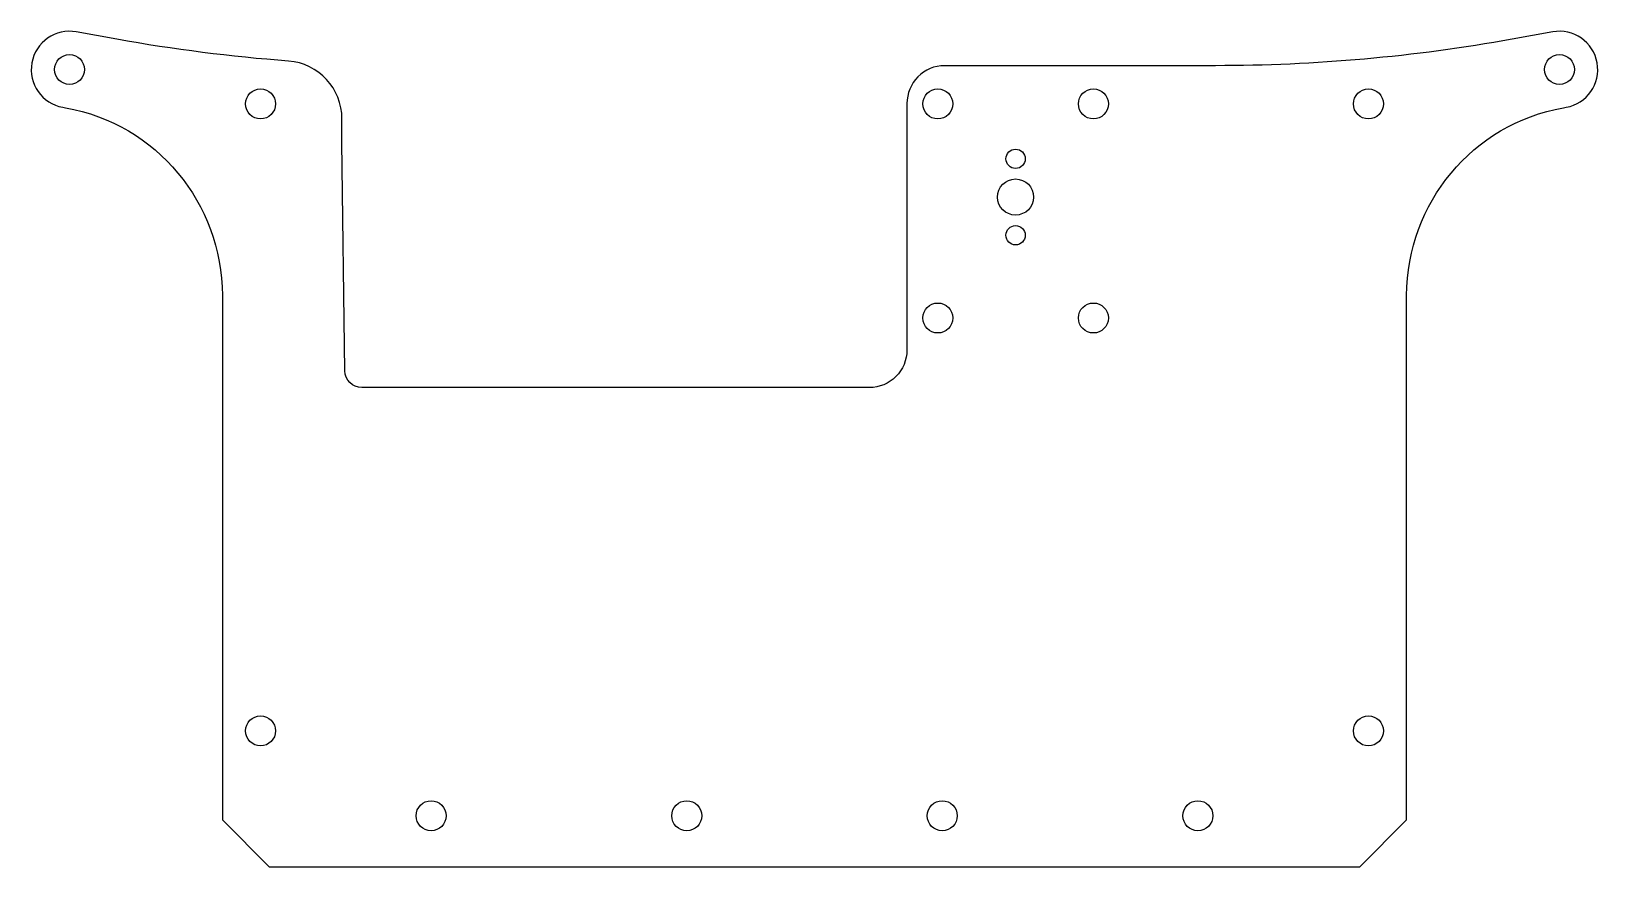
# Model space of a CAD drawing. Header units: inches. Extents: x -1.8 to 8.5, y -4.5 to 1.
import ezdxf

# ---------------------------------------------------------------- set-up
doc = ezdxf.new("R2010")
doc.units = ezdxf.units.IN
doc.layers.get('0').update_dxf_attribs({"linetype": 'CONTINUOUS'})

msp = doc.modelspace()

# ---------------------------------------------------------------- linework, layer by layer
msp.add_lwpolyline([(4.226, 0.783, 0.414214), (3.98, 0.536), (3.98, -1.076, -0.414214), (3.734, -1.322), (0.413, -1.322, -0.41063), (0.302, -1.212), (0.283, 0.282, -0.003063), (0.283, 0.283), (0.283, 0.436, 0.392513), (-0.067, 0.813, -0.025865), (-1.19, 0.956), (-1.456, 1.004, 1), (-1.544, 0.511), (-1.526, 0.508, -0.362963), (-0.5, -0.719), (-0.5, -4.148), (-0.193, -4.455), (6.943, -4.455), (7.25, -4.148), (7.25, -0.719, -0.362963), (8.276, 0.508), (8.294, 0.511, 1), (8.206, 1.004), (7.94, 0.956, -0.044553), (6, 0.783)], format="xyb", close=True)
for centre, radius in [((-1.5, 0.758), 0.098), ((8.25, 0.758), 0.098), ((-0.25, 0.533), 0.098), ((4.182, 0.533), 0.098), ((5.2, 0.533), 0.098), ((7, 0.533), 0.098), ((4.691, 0.174), 0.063), ((4.691, -0.076), 0.118), ((4.691, -0.326), 0.063), ((4.182, -0.867), 0.098), ((5.2, -0.867), 0.098), ((-0.25, -3.567), 0.098), ((7, -3.567), 0.098), ((0.866, -4.122), 0.098), ((2.539, -4.122), 0.098), ((4.211, -4.122), 0.098), ((5.884, -4.122), 0.098)]:
    msp.add_circle(centre, radius)

doc.saveas('drawing.dxf')
